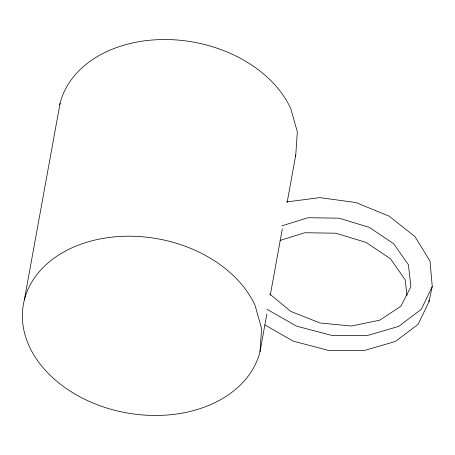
<?xml version="1.0" encoding="UTF-8"?>
<svg xmlns="http://www.w3.org/2000/svg" width="455" height="455" viewBox="0 0 455 455"><rect width="100%" height="100%" fill="white"/><g stroke="black" fill="none" stroke-linecap="round" stroke-linejoin="round"><path stroke-width="0.68" d="M260.015 351.664L261.597 328.567L255.039 305.288A120.706 88.424 10.3 0 0 65.799 250.881A120.706 88.424 10.3 0 0 81.553 397.664A120.706 88.424 10.3 0 0 260.015 351.664L266.857 314.001M287.139 202.412L295.756 154.99L297.337 131.893L290.779 108.609A120.706 88.424 10.3 0 0 167.36 39.551A120.706 88.424 10.3 0 0 59.747 104.69M24.331 300.01L60.071 103.336M270.281 295.176L282.322 228.916M264.85 324.933L293.174 341.119L328.487 350.424L364.176 350.538L395.446 341.438L418.082 324.358L429.037 301.597L432.25 286.565L430.043 261.187L414.983 236.606L389.088 216.136L355.844 202.532L319.734 197.629L286.314 201.992M432.25 286.565L421.296 309.332L398.66 326.411L367.395 335.506L331.701 335.398L296.393 326.093L266.835 309.201M281.935 225.834L308.041 217.712L339.066 218.178L369.272 227.369L393.717 243.778L408.391 264.719L410.899 286.764L400.832 306.312L379.834 320.155L351.345 326.03L320.024 322.982L290.995 311.499L269.565 293.924M280.058 240.445L304.827 232.738L335.853 233.21L366.059 242.401L390.498 258.81L405.177 279.751L406.98 295.596M428.911 300.186L429.037 301.597M295.756 154.99A120.706 88.424 10.3 0 1 295.403 156.332"/></g></svg>
